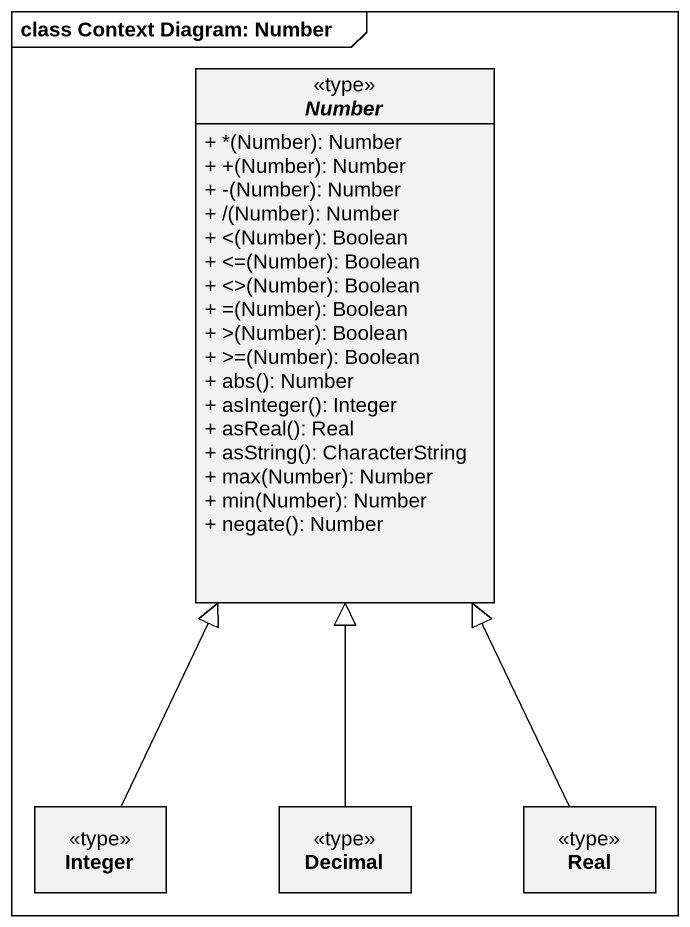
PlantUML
@startuml
mainframe class Context Diagram: Number
hide circle
hide empty members
skinparam classAttributeIconSize 0
abstract class Number <<type>> {
  + *(Number): Number
  + +(Number): Number
  + -(Number): Number
  + /(Number): Number
  + <(Number): Boolean
  + <=(Number): Boolean
  + <>(Number): Boolean
  + =(Number): Boolean
  + >(Number): Boolean
  + >=(Number): Boolean
  + abs(): Number
  + asInteger(): Integer
  + asReal(): Real
  + asString(): CharacterString
  + max(Number): Number
  + min(Number): Number
  + negate(): Number
}
class Integer <<type>>
class Decimal <<type>>
class Real <<type>>
Integer -up-|> Number
Decimal -up-|> Number
Real -up-|> Number
@enduml
